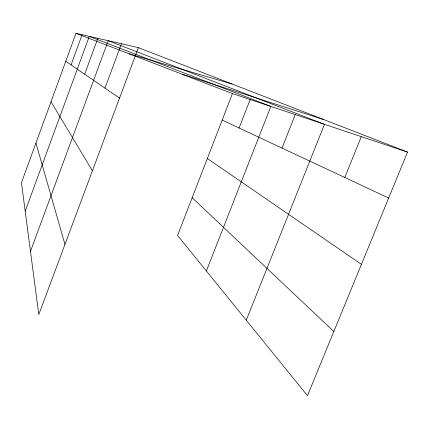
<?xml version="1.0" encoding="UTF-8"?>
<svg xmlns="http://www.w3.org/2000/svg" width="429" height="429" viewBox="0 0 429 429"><rect width="100%" height="100%" fill="white"/><g stroke="black" fill="none" stroke-linecap="round" stroke-linejoin="round"><path stroke-width="0.64" d="M138.352 47.635L75.976 33.328L21.45 182.786L38.798 314.543L138.352 47.635L407.55 152.081L307.475 395.672L177.585 235.467L232.427 93.592L407.55 152.081M71.075 64.876L82.095 34.733M25.193 211.234L89.286 36.379L270.86 106.424L206.376 270.983M84.669 74.19L97.844 38.342M30.475 251.356L108.21 40.717L324.48 124.335L246.278 320.195M104.992 88.127L121.445 43.758M239.098 127.998L250.177 99.517M282.014 148.091L295.259 114.575M344.787 177.488L361.309 136.637M129.188 53.823L232.089 84.004M182.357 74.303L323.482 119.46M75.976 33.328L232.427 93.592M222.184 120.077L388.669 198.037M65.787 61.25L119.53 98.091M207.325 158.521L361.427 264.344M192.16 197.753L333.826 331.531M51.008 101.759L92.412 170.806M35.934 143.077L64.961 244.391"/></g></svg>
